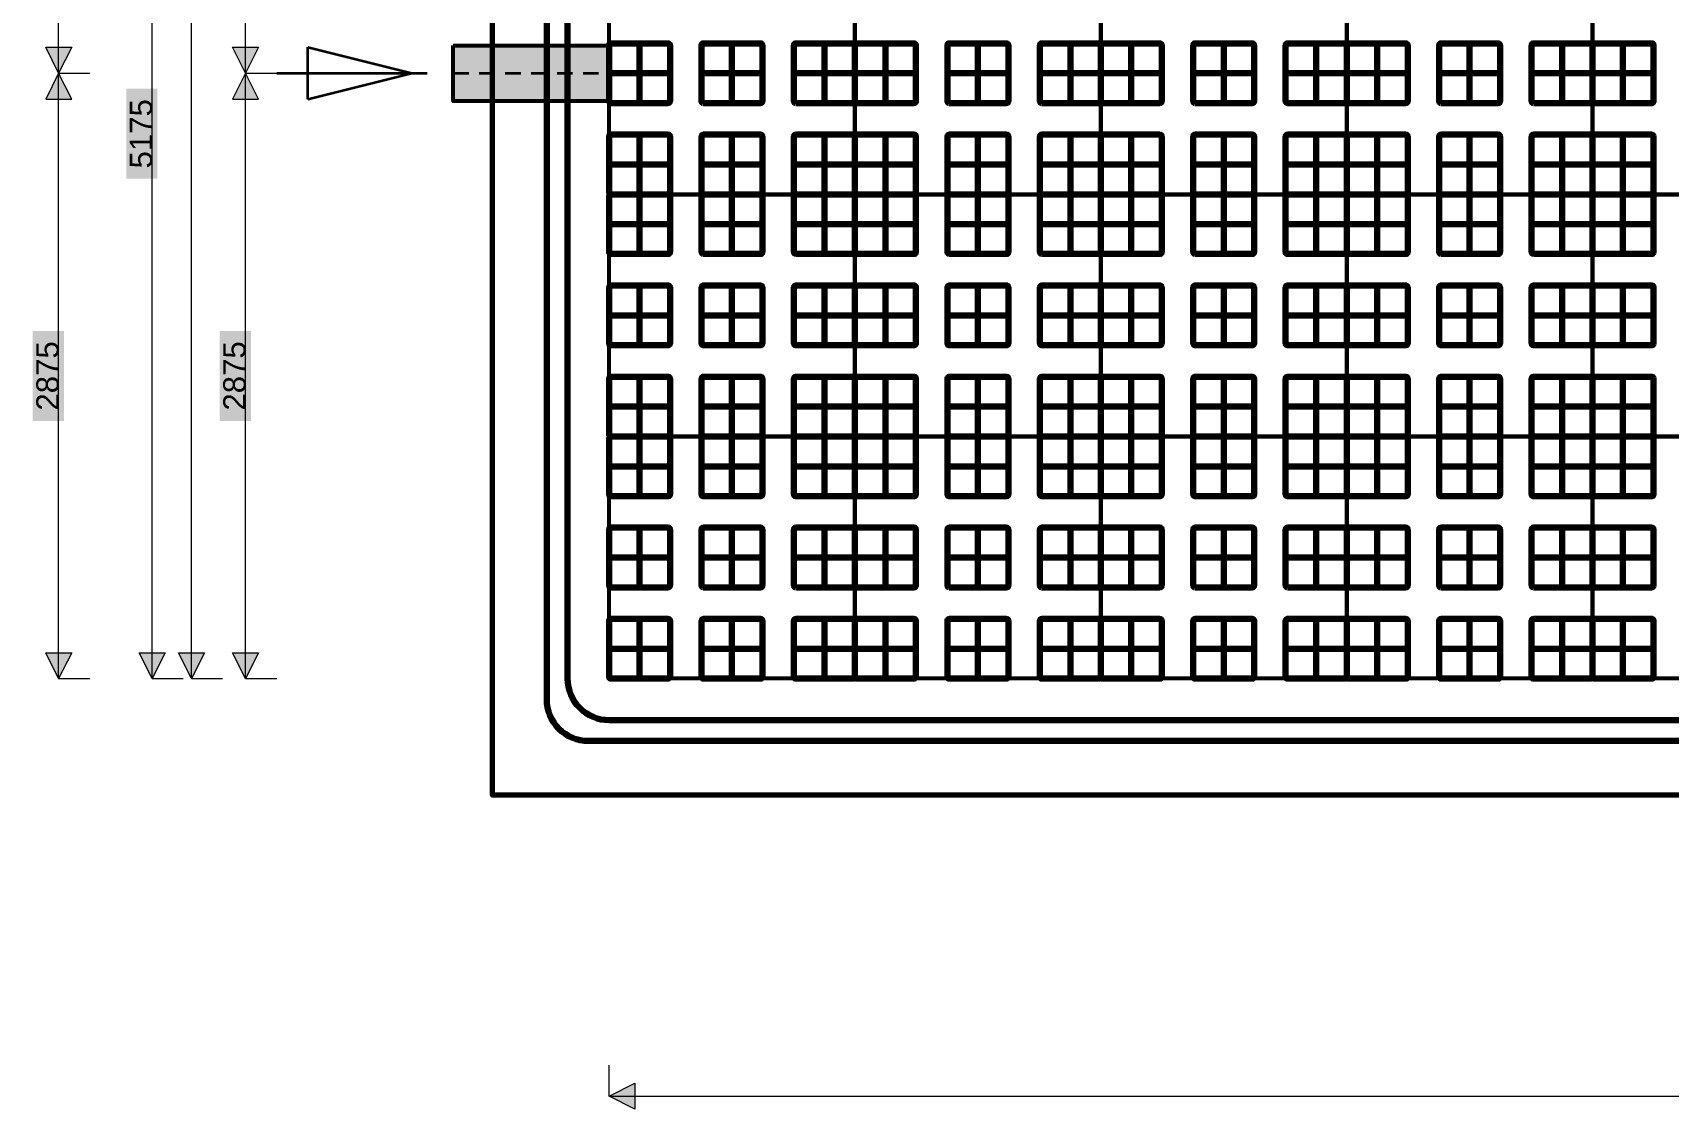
# Model space of a CAD drawing. Header units: millimetres. Extents: x 0 to 286, y 0 to 148.
# Drawn here: x 0 to 111.2, y 0.3 to 73.4 of the extents above; entities that cross this region are included whole.
import ezdxf

# ---------------------------------------------------------------- set-up
doc = ezdxf.new("R2010")
doc.units = ezdxf.units.MM
doc.linetypes.add('DASH_3_2', pattern=[1.763889, 1.058333, -0.705556])
for name, color, linetype in [('FILL', 7, 'Continuous'), ('LINES', 7, 'Continuous'), ('TEXT', 7, 'Continuous')]:
    doc.layers.add(name, color=color, linetype=linetype)
doc.styles.add('ARIAL', font='arial.ttf')

msp = doc.modelspace()

# ---------------------------------------------------------------- hatches: boundary and pattern name
at = {"layer": 'FILL'}
for points in [[(1.76, 70.67), (0.88, 72.44), (2.65, 72.44)], [(14.46, 70.67), (13.58, 72.44), (15.35, 72.44)], [(1.76, 70.67), (0.88, 68.91), (2.65, 68.91)], [(14.46, 70.67), (13.58, 68.91), (15.35, 68.91)], [(1.76, 29.54), (0.88, 31.3), (2.65, 31.3)], [(8.11, 29.54), (7.23, 31.3), (9, 31.3)], [(10.78, 29.54), (9.9, 31.3), (11.67, 31.3)], [(14.46, 29.54), (13.58, 31.3), (15.35, 31.3)], [(39.16, 1.17), (40.92, 2.05), (40.92, 0.28)]]:
    msp.add_hatch(color=7, dxfattribs=at).paths.add_polyline_path(points)
at = {"layer": 'FILL', "true_color": 0xbfbfbf}
msp.add_hatch(color=7, dxfattribs=at).paths.add_polyline_path([(28.57, 72.56), (39.16, 72.56), (39.16, 68.78), (28.57, 68.78)])
at = {"layer": 'FILL', "true_color": 0xffffff}
for points in [[(8.47, 63.5), (8.47, 69.62), (6.35, 69.62), (6.35, 63.5)], [(2.12, 47.05), (2.12, 53.16), (0, 53.16), (0, 47.05)], [(14.82, 47.05), (14.82, 53.16), (12.7, 53.16), (12.7, 47.05)]]:
    msp.add_hatch(color=7, dxfattribs=at).paths.add_polyline_path(points)

# ---------------------------------------------------------------- linework, layer by layer
at = {"layer": 'LINES', "lineweight": 20}
for p, q in [((1.76, 70.67), (1.76, 128.26)), ((10.78, 29.54), (10.78, 128.26)), ((14.46, 70.67), (14.46, 128.26)), ((8.11, 29.54), (8.11, 103.58)), ((1.76, 70.67), (3.88, 70.67)), ((1.76, 29.54), (1.76, 70.67)), ((1.76, 70.67), (3.88, 70.67)), ((14.46, 70.67), (16.58, 70.67)), ((14.46, 29.54), (14.46, 70.67)), ((14.46, 70.67), (16.58, 70.67)), ((1.76, 29.54), (3.88, 29.54)), ((8.11, 29.54), (10.23, 29.54)), ((10.78, 29.54), (12.9, 29.54)), ((14.46, 29.54), (16.58, 29.54)), ((39.16, 1.17), (39.16, 3.28)), ((39.16, 1.17), (256.34, 1.17))]:
    msp.add_line(p, q, dxfattribs=at)
at = {"layer": 'LINES', "lineweight": 35, "true_color": 0xff0000}
for p, q in [((18.7, 72.44), (25.75, 70.67)), ((18.7, 68.91), (18.7, 72.44)), ((16.58, 70.67), (26.81, 70.67)), ((18.7, 68.91), (25.75, 70.67))]:
    msp.add_line(p, q, dxfattribs=at)
at = {"layer": 'LINES', "lineweight": 106}
for p, q in [((41.23, 68.64), (41.23, 72.7)), ((47.51, 68.64), (47.51, 72.7)), ((53.79, 68.64), (53.79, 72.7)), ((57.94, 68.64), (57.94, 72.7)), ((64.22, 68.64), (64.22, 72.7)), ((70.5, 68.64), (70.5, 72.7)), ((74.64, 68.64), (74.64, 72.7)), ((80.92, 68.64), (80.92, 72.7)), ((87.2, 68.64), (87.2, 72.7)), ((91.35, 68.64), (91.35, 72.7)), ((97.63, 68.64), (97.63, 72.7)), ((103.91, 68.64), (103.91, 72.7)), ((108.05, 68.64), (108.05, 72.7)), ((39.16, 70.67), (43.3, 70.67)), ((45.44, 70.67), (49.58, 70.67)), ((51.72, 70.67), (55.86, 70.67)), ((55.86, 70.67), (60.01, 70.67)), ((62.15, 70.67), (66.29, 70.67)), ((68.43, 70.67), (72.57, 70.67)), ((72.57, 70.67), (76.71, 70.67)), ((78.85, 70.67), (82.99, 70.67)), ((85.13, 70.67), (89.28, 70.67)), ((89.28, 70.67), (93.42, 70.67)), ((95.56, 70.67), (99.7, 70.67)), ((101.84, 70.67), (105.98, 70.67)), ((105.98, 70.67), (110.13, 70.67)), ((41.23, 62.44), (41.23, 66.5)), ((47.51, 62.44), (47.51, 66.5)), ((53.79, 62.44), (53.79, 66.5)), ((57.94, 62.44), (57.94, 66.5)), ((64.22, 62.44), (64.22, 66.5)), ((70.5, 62.44), (70.5, 66.5)), ((74.64, 62.44), (74.64, 66.5)), ((80.92, 62.44), (80.92, 66.5)), ((87.2, 62.44), (87.2, 66.5)), ((91.35, 62.44), (91.35, 66.5)), ((97.63, 62.44), (97.63, 66.5)), ((103.91, 62.44), (103.91, 66.5)), ((108.05, 62.44), (108.05, 66.5)), ((39.16, 64.47), (43.3, 64.47)), ((45.44, 64.47), (49.58, 64.47)), ((51.72, 64.47), (55.86, 64.47)), ((55.86, 64.47), (60.01, 64.47)), ((62.15, 64.47), (66.29, 64.47)), ((68.43, 64.47), (72.57, 64.47)), ((72.57, 64.47), (76.71, 64.47)), ((78.85, 64.47), (82.99, 64.47)), ((85.13, 64.47), (89.28, 64.47)), ((89.28, 64.47), (93.42, 64.47)), ((95.56, 64.47), (99.7, 64.47)), ((101.84, 64.47), (105.98, 64.47)), ((105.98, 64.47), (110.13, 64.47)), ((41.23, 58.39), (41.23, 62.44)), ((47.51, 58.39), (47.51, 62.44)), ((53.79, 58.39), (53.79, 62.44)), ((57.94, 58.39), (57.94, 62.44)), ((64.22, 58.39), (64.22, 62.44)), ((70.5, 58.39), (70.5, 62.44)), ((74.64, 58.39), (74.64, 62.44)), ((80.92, 58.39), (80.92, 62.44)), ((87.2, 58.39), (87.2, 62.44)), ((91.35, 58.39), (91.35, 62.44)), ((97.63, 58.39), (97.63, 62.44)), ((103.91, 58.39), (103.91, 62.44)), ((108.05, 58.39), (108.05, 62.44)), ((39.16, 60.42), (43.3, 60.42)), ((45.44, 60.42), (49.58, 60.42)), ((51.72, 60.42), (55.86, 60.42)), ((55.86, 60.42), (60.01, 60.42)), ((62.15, 60.42), (66.29, 60.42)), ((68.43, 60.42), (72.57, 60.42)), ((72.57, 60.42), (76.71, 60.42)), ((78.85, 60.42), (82.99, 60.42)), ((85.13, 60.42), (89.28, 60.42)), ((89.28, 60.42), (93.42, 60.42)), ((95.56, 60.42), (99.7, 60.42)), ((101.84, 60.42), (105.98, 60.42)), ((105.98, 60.42), (110.13, 60.42)), ((41.23, 52.19), (41.23, 56.25)), ((47.51, 52.19), (47.51, 56.25)), ((53.79, 52.19), (53.79, 56.25)), ((57.94, 52.19), (57.94, 56.25)), ((64.22, 52.19), (64.22, 56.25)), ((70.5, 52.19), (70.5, 56.25)), ((74.64, 52.19), (74.64, 56.25)), ((80.92, 52.19), (80.92, 56.25)), ((87.2, 52.19), (87.2, 56.25)), ((91.35, 52.19), (91.35, 56.25)), ((97.63, 52.19), (97.63, 56.25)), ((103.91, 52.19), (103.91, 56.25)), ((108.05, 52.19), (108.05, 56.25)), ((39.16, 54.22), (43.3, 54.22)), ((45.44, 54.22), (49.58, 54.22)), ((51.72, 54.22), (55.86, 54.22)), ((55.86, 54.22), (60.01, 54.22)), ((62.15, 54.22), (66.29, 54.22)), ((68.43, 54.22), (72.57, 54.22)), ((72.57, 54.22), (76.71, 54.22)), ((78.85, 54.22), (82.99, 54.22)), ((85.13, 54.22), (89.28, 54.22)), ((89.28, 54.22), (93.42, 54.22)), ((95.56, 54.22), (99.7, 54.22)), ((101.84, 54.22), (105.98, 54.22)), ((105.98, 54.22), (110.13, 54.22)), ((41.23, 45.99), (41.23, 50.05)), ((47.51, 45.99), (47.51, 50.05)), ((53.79, 45.99), (53.79, 50.05)), ((57.94, 45.99), (57.94, 50.05)), ((64.22, 45.99), (64.22, 50.05)), ((70.5, 45.99), (70.5, 50.05)), ((74.64, 45.99), (74.64, 50.05)), ((80.92, 45.99), (80.92, 50.05)), ((87.2, 45.99), (87.2, 50.05)), ((91.35, 45.99), (91.35, 50.05)), ((97.63, 45.99), (97.63, 50.05)), ((103.91, 45.99), (103.91, 50.05)), ((108.05, 45.99), (108.05, 50.05)), ((39.16, 48.02), (43.3, 48.02)), ((45.44, 48.02), (49.58, 48.02)), ((51.72, 48.02), (55.86, 48.02)), ((55.86, 48.02), (60.01, 48.02)), ((62.15, 48.02), (66.29, 48.02)), ((68.43, 48.02), (72.57, 48.02)), ((72.57, 48.02), (76.71, 48.02)), ((78.85, 48.02), (82.99, 48.02)), ((85.13, 48.02), (89.28, 48.02)), ((89.28, 48.02), (93.42, 48.02)), ((95.56, 48.02), (99.7, 48.02)), ((101.84, 48.02), (105.98, 48.02)), ((105.98, 48.02), (110.13, 48.02)), ((41.23, 41.93), (41.23, 45.99)), ((47.51, 41.93), (47.51, 45.99)), ((53.79, 41.93), (53.79, 45.99)), ((57.94, 41.93), (57.94, 45.99)), ((64.22, 41.93), (64.22, 45.99)), ((70.5, 41.93), (70.5, 45.99)), ((74.64, 41.93), (74.64, 45.99)), ((80.92, 41.93), (80.92, 45.99)), ((87.2, 41.93), (87.2, 45.99)), ((91.35, 41.93), (91.35, 45.99)), ((97.63, 41.93), (97.63, 45.99)), ((103.91, 41.93), (103.91, 45.99)), ((108.05, 41.93), (108.05, 45.99)), ((39.16, 43.96), (43.3, 43.96)), ((45.44, 43.96), (49.58, 43.96)), ((51.72, 43.96), (55.86, 43.96)), ((55.86, 43.96), (60.01, 43.96)), ((62.15, 43.96), (66.29, 43.96)), ((68.43, 43.96), (72.57, 43.96)), ((72.57, 43.96), (76.71, 43.96)), ((78.85, 43.96), (82.99, 43.96)), ((85.13, 43.96), (89.28, 43.96)), ((89.28, 43.96), (93.42, 43.96)), ((95.56, 43.96), (99.7, 43.96)), ((101.84, 43.96), (105.98, 43.96)), ((105.98, 43.96), (110.13, 43.96)), ((41.23, 35.74), (41.23, 39.8)), ((47.51, 35.74), (47.51, 39.8)), ((53.79, 35.74), (53.79, 39.8)), ((57.94, 35.74), (57.94, 39.8)), ((64.22, 35.74), (64.22, 39.8)), ((70.5, 35.74), (70.5, 39.8)), ((74.64, 35.74), (74.64, 39.8)), ((80.92, 35.74), (80.92, 39.8)), ((87.2, 35.74), (87.2, 39.8)), ((91.35, 35.74), (91.35, 39.8)), ((97.63, 35.74), (97.63, 39.8)), ((103.91, 35.74), (103.91, 39.8)), ((108.05, 35.74), (108.05, 39.8)), ((39.16, 37.77), (43.3, 37.77)), ((45.44, 37.77), (49.58, 37.77)), ((51.72, 37.77), (55.86, 37.77)), ((55.86, 37.77), (60.01, 37.77)), ((62.15, 37.77), (66.29, 37.77)), ((68.43, 37.77), (72.57, 37.77)), ((72.57, 37.77), (76.71, 37.77)), ((78.85, 37.77), (82.99, 37.77)), ((85.13, 37.77), (89.28, 37.77)), ((89.28, 37.77), (93.42, 37.77)), ((95.56, 37.77), (99.7, 37.77)), ((101.84, 37.77), (105.98, 37.77)), ((105.98, 37.77), (110.13, 37.77)), ((41.23, 29.54), (41.23, 33.6)), ((47.51, 29.54), (47.51, 33.6)), ((53.79, 29.54), (53.79, 33.6)), ((57.94, 29.54), (57.94, 33.6)), ((64.22, 29.54), (64.22, 33.6)), ((70.5, 29.54), (70.5, 33.6)), ((74.64, 29.54), (74.64, 33.6)), ((80.92, 29.54), (80.92, 33.6)), ((87.2, 29.54), (87.2, 33.6)), ((91.35, 29.54), (91.35, 33.6)), ((97.63, 29.54), (97.63, 33.6)), ((103.91, 29.54), (103.91, 33.6)), ((108.05, 29.54), (108.05, 33.6)), ((39.16, 31.57), (43.3, 31.57)), ((45.44, 31.57), (49.58, 31.57)), ((51.72, 31.57), (55.86, 31.57)), ((55.86, 31.57), (60.01, 31.57)), ((62.15, 31.57), (66.29, 31.57)), ((68.43, 31.57), (72.57, 31.57)), ((72.57, 31.57), (76.71, 31.57)), ((78.85, 31.57), (82.99, 31.57)), ((85.13, 31.57), (89.28, 31.57)), ((89.28, 31.57), (93.42, 31.57)), ((95.56, 31.57), (99.7, 31.57)), ((101.84, 31.57), (105.98, 31.57)), ((105.98, 31.57), (110.13, 31.57))]:
    msp.add_line(p, q, dxfattribs=at)
at = {"layer": 'LINES', "linetype": 'DASH_3_2', "lineweight": 35, "true_color": 0x999999}
msp.add_line((28.57, 70.67), (39.16, 70.67), dxfattribs=at)
at = {"layer": 'LINES', "lineweight": 70, "true_color": 0xff0000}
msp.add_lwpolyline([(31.25, 136.17), (264.25, 136.17), (264.25, 21.63), (31.25, 21.63)], close=True, dxfattribs=at)
at = {"layer": 'LINES', "lineweight": 90}
for points in [[(37.75, 25.31), (257.75, 25.31, 0.414214), (260.57, 28.13), (260.57, 129.67, 0.414214), (257.75, 132.49), (37.75, 132.49, 0.414214), (34.92, 129.67), (34.92, 28.13, 0.414214)], [(39.16, 26.72), (256.34, 26.72, 0.414214), (259.16, 29.54), (259.16, 128.26, 0.414214), (256.34, 131.08), (39.16, 131.08, 0.414214), (36.34, 128.26), (36.34, 29.54, 0.414214)]]:
    msp.add_lwpolyline(points, format="xyb", close=True, dxfattribs=at)
at = {"layer": 'LINES', "lineweight": 53}
for points in [[(39.16, 78.9), (55.86, 78.9), (55.86, 62.44), (39.16, 62.44)], [(55.86, 78.9), (72.57, 78.9), (72.57, 62.44), (55.86, 62.44)], [(72.57, 78.9), (89.28, 78.9), (89.28, 62.44), (72.57, 62.44)], [(89.28, 78.9), (105.98, 78.9), (105.98, 62.44), (89.28, 62.44)], [(105.98, 78.9), (122.69, 78.9), (122.69, 62.44), (105.98, 62.44)], [(28.57, 72.56), (39.16, 72.56), (39.16, 68.78), (28.57, 68.78)], [(39.16, 62.44), (55.86, 62.44), (55.86, 45.99), (39.16, 45.99)], [(55.86, 62.44), (72.57, 62.44), (72.57, 45.99), (55.86, 45.99)], [(72.57, 62.44), (89.28, 62.44), (89.28, 45.99), (72.57, 45.99)], [(89.28, 62.44), (105.98, 62.44), (105.98, 45.99), (89.28, 45.99)], [(105.98, 62.44), (122.69, 62.44), (122.69, 45.99), (105.98, 45.99)], [(39.16, 45.99), (55.86, 45.99), (55.86, 29.54), (39.16, 29.54)], [(55.86, 45.99), (72.57, 45.99), (72.57, 29.54), (55.86, 29.54)], [(72.57, 45.99), (89.28, 45.99), (89.28, 29.54), (72.57, 29.54)], [(89.28, 45.99), (105.98, 45.99), (105.98, 29.54), (89.28, 29.54)], [(105.98, 45.99), (122.69, 45.99), (122.69, 29.54), (105.98, 29.54)]]:
    msp.add_lwpolyline(points, close=True, dxfattribs=at)
at = {"layer": 'LINES', "lineweight": 20}
for points in [[(1.76, 70.67), (0.88, 72.44), (2.65, 72.44)], [(14.46, 70.67), (13.58, 72.44), (15.35, 72.44)], [(1.76, 70.67), (0.88, 68.91), (2.65, 68.91)], [(14.46, 70.67), (13.58, 68.91), (15.35, 68.91)], [(1.76, 29.54), (0.88, 31.3), (2.65, 31.3)], [(8.11, 29.54), (7.23, 31.3), (9, 31.3)], [(10.78, 29.54), (9.9, 31.3), (11.67, 31.3)], [(14.46, 29.54), (13.58, 31.3), (15.35, 31.3)], [(39.16, 1.17), (40.92, 2.05), (40.92, 0.28)]]:
    msp.add_lwpolyline(points, close=True, dxfattribs=at)
at = {"layer": 'LINES', "lineweight": 106}
for points in [[(39.28, 68.64), (43.18, 68.64, 0.414123), (43.3, 68.76), (43.3, 72.58, 0.414201), (43.18, 72.7), (39.28, 72.7, 0.414317), (39.16, 72.58), (39.16, 68.76, 0.414214)], [(45.56, 68.64), (49.46, 68.64, 0.414214), (49.58, 68.76), (49.58, 72.58, 0.41411), (49.46, 72.7), (45.56, 72.7, 0.414227), (45.44, 72.58), (45.44, 68.76, 0.414304)], [(51.84, 68.64), (55.74, 68.64, 0.414214), (55.86, 68.76), (55.86, 72.58, 0.41411), (55.74, 72.7), (51.84, 72.7, 0.414317), (51.72, 72.58), (51.72, 68.76, 0.414214)], [(55.99, 68.64), (59.89, 68.64, 0.414201), (60.01, 68.76), (60.01, 72.58, 0.414123), (59.89, 72.7), (55.99, 72.7, 0.414227), (55.86, 72.58), (55.86, 68.76, 0.414304)], [(62.27, 68.64), (66.17, 68.64, 0.414201), (66.29, 68.76), (66.29, 72.58, 0.414123), (66.17, 72.7), (62.27, 72.7, 0.414304), (62.15, 72.58), (62.15, 68.76, 0.414227)], [(68.55, 68.64), (72.45, 68.64, 0.414201), (72.57, 68.76), (72.57, 72.58, 0.414123), (72.45, 72.7), (68.55, 72.7, 0.414317), (68.43, 72.58), (68.43, 68.76, 0.414214)], [(72.69, 68.64), (76.59, 68.64, 0.414214), (76.71, 68.76), (76.71, 72.58, 0.41411), (76.59, 72.7), (72.69, 72.7, 0.414317), (72.57, 72.58), (72.57, 68.76, 0.414214)], [(78.97, 68.64), (82.87, 68.64, 0.414214), (82.99, 68.76), (82.99, 72.58, 0.41411), (82.87, 72.7), (78.97, 72.7, 0.414317), (78.85, 72.58), (78.85, 68.76, 0.414214)], [(85.26, 68.64), (89.15, 68.64, 0.414214), (89.28, 68.76), (89.28, 72.58, 0.41411), (89.15, 72.7), (85.26, 72.7, 0.414317), (85.13, 72.58), (85.13, 68.76, 0.414214)], [(89.4, 68.64), (93.3, 68.64, 0.414214), (93.42, 68.76), (93.42, 72.58, 0.41411), (93.3, 72.7), (89.4, 72.7, 0.414291), (89.28, 72.58), (89.28, 68.76, 0.414239)], [(95.68, 68.64), (99.58, 68.64, 0.414214), (99.7, 68.76), (99.7, 72.58, 0.41411), (99.58, 72.7), (95.68, 72.7, 0.414317), (95.56, 72.58), (95.56, 68.76, 0.414214)], [(101.96, 68.64), (105.86, 68.64, 0.414188), (105.98, 68.76), (105.98, 72.58, 0.414136), (105.86, 72.7), (101.96, 72.7, 0.414317), (101.84, 72.58), (101.84, 68.76, 0.414214)], [(106.1, 68.64), (110, 68.64, 0.414214), (110.13, 68.76), (110.13, 72.58, 0.41411), (110, 72.7), (106.1, 72.7, 0.414317), (105.98, 72.58), (105.98, 68.76, 0.414214)], [(39.28, 62.44), (43.18, 62.44, 0.414123), (43.3, 62.57), (43.3, 66.38, 0.414304), (43.18, 66.5), (39.28, 66.5, 0.414214), (39.16, 66.38), (39.16, 62.57, 0.414214)], [(45.56, 62.44), (49.46, 62.44, 0.414214), (49.58, 62.57), (49.58, 66.38, 0.414214), (49.46, 66.5), (45.56, 66.5, 0.414123), (45.44, 66.38), (45.44, 62.57, 0.414304)], [(51.84, 62.44), (55.74, 62.44, 0.414214), (55.86, 62.57), (55.86, 66.38, 0.414214), (55.74, 66.5), (51.84, 66.5, 0.414214), (51.72, 66.38), (51.72, 62.57, 0.414214)], [(55.99, 62.44), (59.89, 62.44, 0.414201), (60.01, 62.57), (60.01, 66.38, 0.414227), (59.89, 66.5), (55.99, 66.5, 0.414123), (55.86, 66.38), (55.86, 62.57, 0.414304)], [(62.27, 62.44), (66.17, 62.44, 0.414201), (66.29, 62.57), (66.29, 66.38, 0.414227), (66.17, 66.5), (62.27, 66.5, 0.414201), (62.15, 66.38), (62.15, 62.57, 0.414227)], [(68.55, 62.44), (72.45, 62.44, 0.414201), (72.57, 62.57), (72.57, 66.38, 0.414227), (72.45, 66.5), (68.55, 66.5, 0.414214), (68.43, 66.38), (68.43, 62.57, 0.414214)], [(72.69, 62.44), (76.59, 62.44, 0.414214), (76.71, 62.57), (76.71, 66.38, 0.414214), (76.59, 66.5), (72.69, 66.5, 0.414214), (72.57, 66.38), (72.57, 62.57, 0.414214)], [(78.97, 62.44), (82.87, 62.44, 0.414214), (82.99, 62.57), (82.99, 66.38, 0.414214), (82.87, 66.5), (78.97, 66.5, 0.414214), (78.85, 66.38), (78.85, 62.57, 0.414214)], [(85.26, 62.44), (89.15, 62.44, 0.414214), (89.28, 62.57), (89.28, 66.38, 0.414214), (89.15, 66.5), (85.26, 66.5, 0.414214), (85.13, 66.38), (85.13, 62.57, 0.414214)], [(89.4, 62.44), (93.3, 62.44, 0.414214), (93.42, 62.57), (93.42, 66.38, 0.414214), (93.3, 66.5), (89.4, 66.5, 0.414188), (89.28, 66.38), (89.28, 62.57, 0.414239)], [(95.68, 62.44), (99.58, 62.44, 0.414214), (99.7, 62.57), (99.7, 66.38, 0.414214), (99.58, 66.5), (95.68, 66.5, 0.414214), (95.56, 66.38), (95.56, 62.57, 0.414214)], [(101.96, 62.44), (105.86, 62.44, 0.414188), (105.98, 62.57), (105.98, 66.38, 0.414239), (105.86, 66.5), (101.96, 66.5, 0.414214), (101.84, 66.38), (101.84, 62.57, 0.414214)], [(106.1, 62.44), (110, 62.44, 0.414214), (110.13, 62.57), (110.13, 66.38, 0.414214), (110, 66.5), (106.1, 66.5, 0.414214), (105.98, 66.38), (105.98, 62.57, 0.414214)], [(39.28, 58.39), (43.18, 58.39, 0.414227), (43.3, 58.51), (43.3, 62.32, 0.414304), (43.18, 62.44), (39.28, 62.44, 0.414214), (39.16, 62.32), (39.16, 58.51, 0.41411)], [(45.56, 58.39), (49.46, 58.39, 0.414317), (49.58, 58.51), (49.58, 62.32, 0.414214), (49.46, 62.44), (45.56, 62.44, 0.414123), (45.44, 62.32), (45.44, 58.51, 0.414201)], [(51.84, 58.39), (55.74, 58.39, 0.414317), (55.86, 58.51), (55.86, 62.32, 0.414214), (55.74, 62.44), (51.84, 62.44, 0.414214), (51.72, 62.32), (51.72, 58.51, 0.41411)], [(55.99, 58.39), (59.89, 58.39, 0.414304), (60.01, 58.51), (60.01, 62.32, 0.414227), (59.89, 62.44), (55.99, 62.44, 0.414123), (55.86, 62.32), (55.86, 58.51, 0.414201)], [(62.27, 58.39), (66.17, 58.39, 0.414304), (66.29, 58.51), (66.29, 62.32, 0.414227), (66.17, 62.44), (62.27, 62.44, 0.414201), (62.15, 62.32), (62.15, 58.51, 0.414123)], [(68.55, 58.39), (72.45, 58.39, 0.414304), (72.57, 58.51), (72.57, 62.32, 0.414227), (72.45, 62.44), (68.55, 62.44, 0.414214), (68.43, 62.32), (68.43, 58.51, 0.41411)], [(72.69, 58.39), (76.59, 58.39, 0.414317), (76.71, 58.51), (76.71, 62.32, 0.414214), (76.59, 62.44), (72.69, 62.44, 0.414214), (72.57, 62.32), (72.57, 58.51, 0.41411)], [(78.97, 58.39), (82.87, 58.39, 0.414317), (82.99, 58.51), (82.99, 62.32, 0.414214), (82.87, 62.44), (78.97, 62.44, 0.414214), (78.85, 62.32), (78.85, 58.51, 0.41411)], [(85.26, 58.39), (89.15, 58.39, 0.414317), (89.28, 58.51), (89.28, 62.32, 0.414214), (89.15, 62.44), (85.26, 62.44, 0.414214), (85.13, 62.32), (85.13, 58.51, 0.41411)], [(89.4, 58.39), (93.3, 58.39, 0.414317), (93.42, 58.51), (93.42, 62.32, 0.414214), (93.3, 62.44), (89.4, 62.44, 0.414188), (89.28, 62.32), (89.28, 58.51, 0.414136)], [(95.68, 58.39), (99.58, 58.39, 0.414317), (99.7, 58.51), (99.7, 62.32, 0.414214), (99.58, 62.44), (95.68, 62.44, 0.414214), (95.56, 62.32), (95.56, 58.51, 0.41411)], [(101.96, 58.39), (105.86, 58.39, 0.414291), (105.98, 58.51), (105.98, 62.32, 0.414239), (105.86, 62.44), (101.96, 62.44, 0.414214), (101.84, 62.32), (101.84, 58.51, 0.41411)], [(106.1, 58.39), (110, 58.39, 0.414317), (110.13, 58.51), (110.13, 62.32, 0.414214), (110, 62.44), (106.1, 62.44, 0.414214), (105.98, 62.32), (105.98, 58.51, 0.41411)], [(39.28, 52.19), (43.18, 52.19, 0.414123), (43.3, 52.31), (43.3, 56.13, 0.414252), (43.18, 56.25), (39.28, 56.25, 0.414265), (39.16, 56.13), (39.16, 52.31, 0.414214)], [(45.56, 52.19), (49.46, 52.19, 0.414214), (49.58, 52.31), (49.58, 56.13, 0.414162), (49.46, 56.25), (45.56, 56.25, 0.414175), (45.44, 56.13), (45.44, 52.31, 0.414304)], [(51.84, 52.19), (55.74, 52.19, 0.414214), (55.86, 52.31), (55.86, 56.13, 0.414162), (55.74, 56.25), (51.84, 56.25, 0.414265), (51.72, 56.13), (51.72, 52.31, 0.414214)], [(55.99, 52.19), (59.89, 52.19, 0.414201), (60.01, 52.31), (60.01, 56.13, 0.414175), (59.89, 56.25), (55.99, 56.25, 0.414175), (55.86, 56.13), (55.86, 52.31, 0.414304)], [(62.27, 52.19), (66.17, 52.19, 0.414201), (66.29, 52.31), (66.29, 56.13, 0.414175), (66.17, 56.25), (62.27, 56.25, 0.414252), (62.15, 56.13), (62.15, 52.31, 0.414227)], [(68.55, 52.19), (72.45, 52.19, 0.414201), (72.57, 52.31), (72.57, 56.13, 0.414175), (72.45, 56.25), (68.55, 56.25, 0.414265), (68.43, 56.13), (68.43, 52.31, 0.414214)], [(72.69, 52.19), (76.59, 52.19, 0.414214), (76.71, 52.31), (76.71, 56.13, 0.414162), (76.59, 56.25), (72.69, 56.25, 0.414265), (72.57, 56.13), (72.57, 52.31, 0.414214)], [(78.97, 52.19), (82.87, 52.19, 0.414214), (82.99, 52.31), (82.99, 56.13, 0.414162), (82.87, 56.25), (78.97, 56.25, 0.414265), (78.85, 56.13), (78.85, 52.31, 0.414214)], [(85.26, 52.19), (89.15, 52.19, 0.414214), (89.28, 52.31), (89.28, 56.13, 0.414162), (89.15, 56.25), (85.26, 56.25, 0.414265), (85.13, 56.13), (85.13, 52.31, 0.414214)], [(89.4, 52.19), (93.3, 52.19, 0.414214), (93.42, 52.31), (93.42, 56.13, 0.414162), (93.3, 56.25), (89.4, 56.25, 0.414239), (89.28, 56.13), (89.28, 52.31, 0.414239)], [(95.68, 52.19), (99.58, 52.19, 0.414214), (99.7, 52.31), (99.7, 56.13, 0.414162), (99.58, 56.25), (95.68, 56.25, 0.414265), (95.56, 56.13), (95.56, 52.31, 0.414214)], [(101.96, 52.19), (105.86, 52.19, 0.414188), (105.98, 52.31), (105.98, 56.13, 0.414188), (105.86, 56.25), (101.96, 56.25, 0.414265), (101.84, 56.13), (101.84, 52.31, 0.414214)], [(106.1, 52.19), (110, 52.19, 0.414214), (110.13, 52.31), (110.13, 56.13, 0.414162), (110, 56.25), (106.1, 56.25, 0.414265), (105.98, 56.13), (105.98, 52.31, 0.414214)], [(39.28, 45.99), (43.18, 45.99, 0.414123), (43.3, 46.11), (43.3, 49.93, 0.414304), (43.18, 50.05), (39.28, 50.05, 0.414214), (39.16, 49.93), (39.16, 46.11, 0.414214)], [(45.56, 45.99), (49.46, 45.99, 0.414214), (49.58, 46.11), (49.58, 49.93, 0.414214), (49.46, 50.05), (45.56, 50.05, 0.414123), (45.44, 49.93), (45.44, 46.11, 0.414304)], [(51.84, 45.99), (55.74, 45.99, 0.414214), (55.86, 46.11), (55.86, 49.93, 0.414214), (55.74, 50.05), (51.84, 50.05, 0.414214), (51.72, 49.93), (51.72, 46.11, 0.414214)], [(55.99, 45.99), (59.89, 45.99, 0.414201), (60.01, 46.11), (60.01, 49.93, 0.414227), (59.89, 50.05), (55.99, 50.05, 0.414123), (55.86, 49.93), (55.86, 46.11, 0.414304)], [(62.27, 45.99), (66.17, 45.99, 0.414201), (66.29, 46.11), (66.29, 49.93, 0.414227), (66.17, 50.05), (62.27, 50.05, 0.414201), (62.15, 49.93), (62.15, 46.11, 0.414227)], [(68.55, 45.99), (72.45, 45.99, 0.414201), (72.57, 46.11), (72.57, 49.93, 0.414227), (72.45, 50.05), (68.55, 50.05, 0.414214), (68.43, 49.93), (68.43, 46.11, 0.414214)], [(72.69, 45.99), (76.59, 45.99, 0.414214), (76.71, 46.11), (76.71, 49.93, 0.414214), (76.59, 50.05), (72.69, 50.05, 0.414214), (72.57, 49.93), (72.57, 46.11, 0.414214)], [(78.97, 45.99), (82.87, 45.99, 0.414214), (82.99, 46.11), (82.99, 49.93, 0.414214), (82.87, 50.05), (78.97, 50.05, 0.414214), (78.85, 49.93), (78.85, 46.11, 0.414214)], [(85.26, 45.99), (89.15, 45.99, 0.414214), (89.28, 46.11), (89.28, 49.93, 0.414214), (89.15, 50.05), (85.26, 50.05, 0.414214), (85.13, 49.93), (85.13, 46.11, 0.414214)], [(89.4, 45.99), (93.3, 45.99, 0.414214), (93.42, 46.11), (93.42, 49.93, 0.414214), (93.3, 50.05), (89.4, 50.05, 0.414188), (89.28, 49.93), (89.28, 46.11, 0.414239)], [(95.68, 45.99), (99.58, 45.99, 0.414214), (99.7, 46.11), (99.7, 49.93, 0.414214), (99.58, 50.05), (95.68, 50.05, 0.414214), (95.56, 49.93), (95.56, 46.11, 0.414214)], [(101.96, 45.99), (105.86, 45.99, 0.414188), (105.98, 46.11), (105.98, 49.93, 0.414239), (105.86, 50.05), (101.96, 50.05, 0.414214), (101.84, 49.93), (101.84, 46.11, 0.414214)], [(106.1, 45.99), (110, 45.99, 0.414214), (110.13, 46.11), (110.13, 49.93, 0.414214), (110, 50.05), (106.1, 50.05, 0.414214), (105.98, 49.93), (105.98, 46.11, 0.414214)], [(39.28, 41.93), (43.18, 41.93, 0.414123), (43.3, 42.06), (43.3, 45.87, 0.414304), (43.18, 45.99), (39.28, 45.99, 0.414214), (39.16, 45.87), (39.16, 42.06, 0.414214)], [(45.56, 41.93), (49.46, 41.93, 0.414214), (49.58, 42.06), (49.58, 45.87, 0.414214), (49.46, 45.99), (45.56, 45.99, 0.414123), (45.44, 45.87), (45.44, 42.06, 0.414304)], [(51.84, 41.93), (55.74, 41.93, 0.414214), (55.86, 42.06), (55.86, 45.87, 0.414214), (55.74, 45.99), (51.84, 45.99, 0.414214), (51.72, 45.87), (51.72, 42.06, 0.414214)], [(55.99, 41.93), (59.89, 41.93, 0.414201), (60.01, 42.06), (60.01, 45.87, 0.414227), (59.89, 45.99), (55.99, 45.99, 0.414123), (55.86, 45.87), (55.86, 42.06, 0.414304)], [(62.27, 41.93), (66.17, 41.93, 0.414201), (66.29, 42.06), (66.29, 45.87, 0.414227), (66.17, 45.99), (62.27, 45.99, 0.414201), (62.15, 45.87), (62.15, 42.06, 0.414227)], [(68.55, 41.93), (72.45, 41.93, 0.414201), (72.57, 42.06), (72.57, 45.87, 0.414227), (72.45, 45.99), (68.55, 45.99, 0.414214), (68.43, 45.87), (68.43, 42.06, 0.414214)], [(72.69, 41.93), (76.59, 41.93, 0.414214), (76.71, 42.06), (76.71, 45.87, 0.414214), (76.59, 45.99), (72.69, 45.99, 0.414214), (72.57, 45.87), (72.57, 42.06, 0.414214)], [(78.97, 41.93), (82.87, 41.93, 0.414214), (82.99, 42.06), (82.99, 45.87, 0.414214), (82.87, 45.99), (78.97, 45.99, 0.414214), (78.85, 45.87), (78.85, 42.06, 0.414214)], [(85.26, 41.93), (89.15, 41.93, 0.414214), (89.28, 42.06), (89.28, 45.87, 0.414214), (89.15, 45.99), (85.26, 45.99, 0.414214), (85.13, 45.87), (85.13, 42.06, 0.414214)], [(89.4, 41.93), (93.3, 41.93, 0.414214), (93.42, 42.06), (93.42, 45.87, 0.414214), (93.3, 45.99), (89.4, 45.99, 0.414188), (89.28, 45.87), (89.28, 42.06, 0.414239)], [(95.68, 41.93), (99.58, 41.93, 0.414214), (99.7, 42.06), (99.7, 45.87, 0.414214), (99.58, 45.99), (95.68, 45.99, 0.414214), (95.56, 45.87), (95.56, 42.06, 0.414214)], [(101.96, 41.93), (105.86, 41.93, 0.414188), (105.98, 42.06), (105.98, 45.87, 0.414239), (105.86, 45.99), (101.96, 45.99, 0.414214), (101.84, 45.87), (101.84, 42.06, 0.414214)], [(106.1, 41.93), (110, 41.93, 0.414214), (110.13, 42.06), (110.13, 45.87, 0.414214), (110, 45.99), (106.1, 45.99, 0.414214), (105.98, 45.87), (105.98, 42.06, 0.414214)], [(39.28, 35.74), (43.18, 35.74, 0.414123), (43.3, 35.86), (43.3, 39.67, 0.414201), (43.18, 39.8), (39.28, 39.8, 0.414317), (39.16, 39.67), (39.16, 35.86, 0.414214)], [(45.56, 35.74), (49.46, 35.74, 0.414214), (49.58, 35.86), (49.58, 39.67, 0.41411), (49.46, 39.8), (45.56, 39.8, 0.414227), (45.44, 39.67), (45.44, 35.86, 0.414304)], [(51.84, 35.74), (55.74, 35.74, 0.414214), (55.86, 35.86), (55.86, 39.67, 0.41411), (55.74, 39.8), (51.84, 39.8, 0.414317), (51.72, 39.67), (51.72, 35.86, 0.414214)], [(55.99, 35.74), (59.89, 35.74, 0.414201), (60.01, 35.86), (60.01, 39.67, 0.414123), (59.89, 39.8), (55.99, 39.8, 0.414227), (55.86, 39.67), (55.86, 35.86, 0.414304)], [(62.27, 35.74), (66.17, 35.74, 0.414201), (66.29, 35.86), (66.29, 39.67, 0.414123), (66.17, 39.8), (62.27, 39.8, 0.414304), (62.15, 39.67), (62.15, 35.86, 0.414227)], [(68.55, 35.74), (72.45, 35.74, 0.414201), (72.57, 35.86), (72.57, 39.67, 0.414123), (72.45, 39.8), (68.55, 39.8, 0.414317), (68.43, 39.67), (68.43, 35.86, 0.414214)], [(72.69, 35.74), (76.59, 35.74, 0.414214), (76.71, 35.86), (76.71, 39.67, 0.41411), (76.59, 39.8), (72.69, 39.8, 0.414317), (72.57, 39.67), (72.57, 35.86, 0.414214)], [(78.97, 35.74), (82.87, 35.74, 0.414214), (82.99, 35.86), (82.99, 39.67, 0.41411), (82.87, 39.8), (78.97, 39.8, 0.414317), (78.85, 39.67), (78.85, 35.86, 0.414214)], [(85.26, 35.74), (89.15, 35.74, 0.414214), (89.28, 35.86), (89.28, 39.67, 0.41411), (89.15, 39.8), (85.26, 39.8, 0.414317), (85.13, 39.67), (85.13, 35.86, 0.414214)], [(89.4, 35.74), (93.3, 35.74, 0.414214), (93.42, 35.86), (93.42, 39.67, 0.41411), (93.3, 39.8), (89.4, 39.8, 0.414291), (89.28, 39.67), (89.28, 35.86, 0.414239)], [(95.68, 35.74), (99.58, 35.74, 0.414214), (99.7, 35.86), (99.7, 39.67, 0.41411), (99.58, 39.8), (95.68, 39.8, 0.414317), (95.56, 39.67), (95.56, 35.86, 0.414214)], [(101.96, 35.74), (105.86, 35.74, 0.414188), (105.98, 35.86), (105.98, 39.67, 0.414136), (105.86, 39.8), (101.96, 39.8, 0.414317), (101.84, 39.67), (101.84, 35.86, 0.414214)], [(106.1, 35.74), (110, 35.74, 0.414214), (110.13, 35.86), (110.13, 39.67, 0.41411), (110, 39.8), (106.1, 39.8, 0.414317), (105.98, 39.67), (105.98, 35.86, 0.414214)], [(39.28, 29.54), (43.18, 29.54, 0.414123), (43.3, 29.66), (43.3, 33.48, 0.414304), (43.18, 33.6), (39.28, 33.6, 0.414214), (39.16, 33.48), (39.16, 29.66, 0.414214)], [(45.56, 29.54), (49.46, 29.54, 0.414214), (49.58, 29.66), (49.58, 33.48, 0.414214), (49.46, 33.6), (45.56, 33.6, 0.414123), (45.44, 33.48), (45.44, 29.66, 0.414304)], [(51.84, 29.54), (55.74, 29.54, 0.414214), (55.86, 29.66), (55.86, 33.48, 0.414214), (55.74, 33.6), (51.84, 33.6, 0.414214), (51.72, 33.48), (51.72, 29.66, 0.414214)], [(55.99, 29.54), (59.89, 29.54, 0.414201), (60.01, 29.66), (60.01, 33.48, 0.414227), (59.89, 33.6), (55.99, 33.6, 0.414123), (55.86, 33.48), (55.86, 29.66, 0.414304)], [(62.27, 29.54), (66.17, 29.54, 0.414201), (66.29, 29.66), (66.29, 33.48, 0.414227), (66.17, 33.6), (62.27, 33.6, 0.414201), (62.15, 33.48), (62.15, 29.66, 0.414227)], [(68.55, 29.54), (72.45, 29.54, 0.414201), (72.57, 29.66), (72.57, 33.48, 0.414227), (72.45, 33.6), (68.55, 33.6, 0.414214), (68.43, 33.48), (68.43, 29.66, 0.414214)], [(72.69, 29.54), (76.59, 29.54, 0.414214), (76.71, 29.66), (76.71, 33.48, 0.414214), (76.59, 33.6), (72.69, 33.6, 0.414214), (72.57, 33.48), (72.57, 29.66, 0.414214)], [(78.97, 29.54), (82.87, 29.54, 0.414214), (82.99, 29.66), (82.99, 33.48, 0.414214), (82.87, 33.6), (78.97, 33.6, 0.414214), (78.85, 33.48), (78.85, 29.66, 0.414214)], [(85.26, 29.54), (89.15, 29.54, 0.414214), (89.28, 29.66), (89.28, 33.48, 0.414214), (89.15, 33.6), (85.26, 33.6, 0.414214), (85.13, 33.48), (85.13, 29.66, 0.414214)], [(89.4, 29.54), (93.3, 29.54, 0.414214), (93.42, 29.66), (93.42, 33.48, 0.414214), (93.3, 33.6), (89.4, 33.6, 0.414188), (89.28, 33.48), (89.28, 29.66, 0.414239)], [(95.68, 29.54), (99.58, 29.54, 0.414214), (99.7, 29.66), (99.7, 33.48, 0.414214), (99.58, 33.6), (95.68, 33.6, 0.414214), (95.56, 33.48), (95.56, 29.66, 0.414214)], [(101.96, 29.54), (105.86, 29.54, 0.414188), (105.98, 29.66), (105.98, 33.48, 0.414239), (105.86, 33.6), (101.96, 33.6, 0.414214), (101.84, 33.48), (101.84, 29.66, 0.414214)], [(106.1, 29.54), (110, 29.54, 0.414214), (110.13, 29.66), (110.13, 33.48, 0.414214), (110, 33.6), (106.1, 33.6, 0.414214), (105.98, 33.48), (105.98, 29.66, 0.414214)]]:
    msp.add_lwpolyline(points, format="xyb", close=True, dxfattribs=at)

# ---------------------------------------------------------------- texts
at = {"layer": 'TEXT', "style": 'ARIAL'}
for s, p in [('5175', (8.11, 64.2)), ('2875', (1.76, 47.75)), ('2875', (14.46, 47.75))]:
    msp.add_text(s, height=1.516, rotation=90, dxfattribs=at).set_placement(p)

doc.saveas('drawing.dxf')
